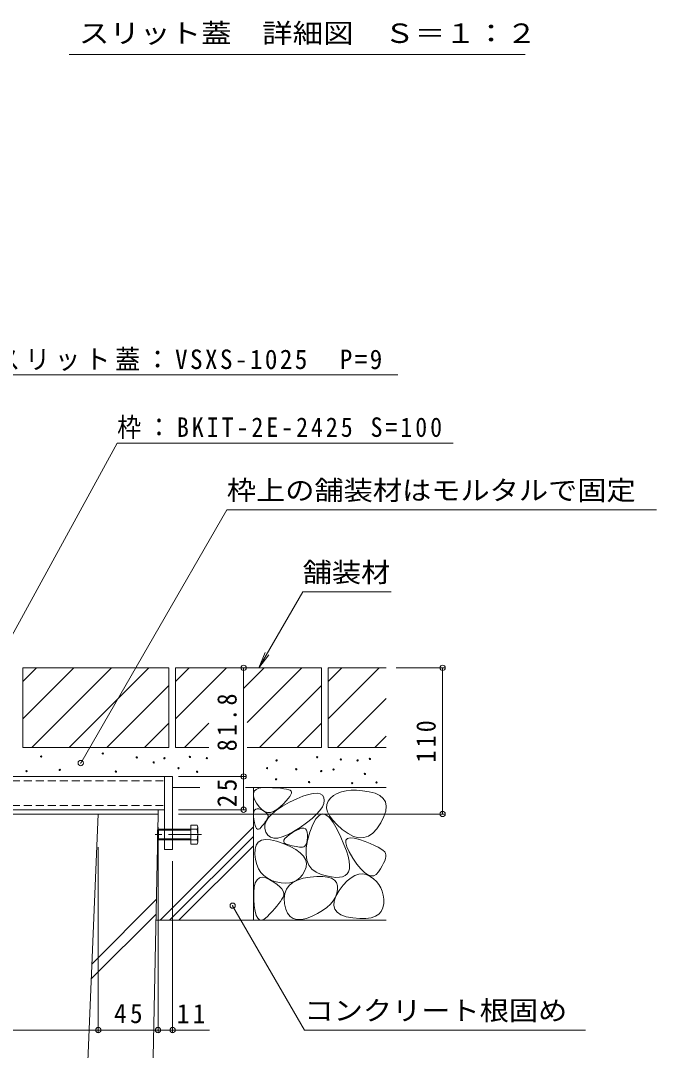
# Model space of a CAD drawing. Units: millimetres at full size, sheet at 1:5, with parts at other scales. Extents: x -1763 to 1942, y -1329 to 1372.
# Drawn here: x 976 to 1455, y -773 to 2 of the extents above; entities that cross this region are included whole.
import ezdxf
from ezdxf.enums import TextEntityAlignment as Align

# ---------------------------------------------------------------- set-up
doc = ezdxf.new("R2010")
doc.units = ezdxf.units.MM
doc.header["$LTSCALE"] = 5
doc.header["$PDMODE"] = 32
doc.header["$PDSIZE"] = 4
doc.linetypes.add('CHAIN1', pattern=[8, 5, -1, 1, -1])
doc.linetypes.add('DASHED1', pattern=[1.8, 1.2, -0.6])
for name, color, linetype, lineweight in [('4-0_OUTLINE-0', 7, 'Continuous', 9), ('4-4_0108_天井情報・�', 7, 'Continuous', 9), ('4-5_0055_アルミ建具_', 7, 'Continuous', 9), ('4-E_10ﾎﾞﾙﾄ__2', 2, 'Continuous', 9), ('4-F_10ﾎﾞﾙﾄ__1', 6, 'Continuous', 9), ('D-5_0242_', 4, 'Continuous', 9)]:
    doc.layers.add(name, color=color, linetype=linetype, lineweight=lineweight)
doc.styles.add('ＭＳ ゴシック', font='')
doc.styles.get('ＭＳ ゴシック').set_extended_font_data('MS Gothic')

msp = doc.modelspace()

# ---------------------------------------------------------------- linework, layer by layer
at = {"layer": '4-0_OUTLINE-0', "linetype": 'DASHED1'}
for p, q in [((744.417, -569.969), (1084.417, -569.969)), ((744.417, -588.569), (1084.417, -588.569))]:
    msp.add_line(p, q, dxfattribs=at)
at = {"layer": '4-0_OUTLINE-0'}
for p, q in [((855.317, -566.769), (1084.417, -566.769)), ((1090.417, -566.769), (1084.417, -566.769)), ((1084.417, -566.769), (1084.417, -621.769)), ((859.317, -591.769), (1084.417, -591.769)), ((859.317, -594.969), (1079.417, -594.969)), ((1079.417, -594.969), (1079.417, -591.769))]:
    msp.add_line(p, q, dxfattribs=at)
at = {"layer": '4-0_OUTLINE-0', "color": 2}
for p, q in [((1104.107, -603.269), (1104.107, -617.669)), ((1108.807, -603.269), (1104.107, -603.269)), ((1079.807, -606.469), (1079.107, -607.169)), ((1079.107, -607.169), (1079.107, -613.769)), ((1084.417, -607.169), (1079.107, -607.169)), ((1079.807, -606.469), (1079.807, -614.469)), ((1084.417, -606.469), (1079.807, -606.469)), ((1108.807, -606.469), (1090.417, -606.469)), ((1104.107, -607.169), (1090.417, -607.169)), ((1109.407, -616.333), (1109.407, -605.133)), ((1079.107, -613.769), (1079.807, -614.469)), ((1079.107, -613.769), (1084.417, -613.769)), ((1079.807, -614.469), (1084.417, -614.469)), ((1090.417, -613.769), (1104.107, -613.769)), ((1090.417, -614.469), (1108.807, -614.469)), ((1104.107, -617.669), (1108.807, -617.669))]:
    msp.add_line(p, q, dxfattribs=at)
at = {"layer": '4-0_OUTLINE-0', "color": 2, "linetype": 'CHAIN1'}
msp.add_line((1112.191, -610.469), (1076.391, -610.469), dxfattribs=at)
at = {"layer": '4-0_OUTLINE-0', "color": 2, "linetype": 'DASHED1'}
for p, q in [((1084.417, -606.469), (1090.417, -606.469)), ((1084.417, -607.169), (1090.417, -607.169)), ((1084.417, -613.769), (1090.417, -613.769)), ((1084.417, -614.469), (1090.417, -614.469))]:
    msp.add_line(p, q, dxfattribs=at)
at = {"layer": '4-0_OUTLINE-0'}
msp.add_lwpolyline([(1084.417, -621.769), (1090.417, -621.769), (1090.417, -566.769)], dxfattribs=at)
at = {"layer": '4-0_OUTLINE-0', "color": 2}
for centre, radius, start, end in [((1107.032, -604.869), 2.39, 317.9749, 42.0251), ((1095.999, -610.469), 13.418, 342.65606, 17.34394), ((1107.032, -616.069), 2.39, 317.9749, 42.0251)]:
    msp.add_arc(centre, radius, start, end, dxfattribs=at)
at = {"layer": '4-4_0108_天井情報・�'}
for p, q in [((1143.864, -484.969), (1143.864, -566.769)), ((1295.281, -484.969), (1258.905, -484.969)), ((1293.781, -484.969), (1293.781, -594.969)), ((1145.364, -566.769), (1094.861, -566.769)), ((1143.864, -566.769), (1143.864, -591.769)), ((1145.364, -591.769), (1094.861, -591.769)), ((1295.281, -594.969), (1094.861, -594.969)), ((1079.417, -759.102), (1079.417, -604.969)), ((1034.417, -759.102), (1034.417, -619.969)), ((1090.417, -759.102), (1090.417, -630.469)), ((794.417, -757.602), (1034.417, -757.602)), ((1034.417, -757.602), (1079.417, -757.602))]:
    msp.add_line(p, q, dxfattribs=at)
msp.add_lwpolyline([(1079.417, -757.602), (1090.417, -757.602), (1118.307, -757.602)], dxfattribs=at)
for p in [(1143.864, -484.969), (1293.781, -484.969), (1143.864, -566.769), (1143.864, -591.769), (1293.781, -594.969), (1034.417, -757.602), (1079.417, -757.602), (1090.417, -757.602)]:
    msp.add_point(p, dxfattribs=at)
at = {"layer": '4-5_0055_アルミ建具_'}
for p, q in [((897.496, -591.769), (1048.659, -315.707)), ((1048.659, -315.707), (1301.803, -315.707)), ((1021.223, -556.588), (1131.24, -366.034)), ((1131.24, -366.034), (1454.817, -366.034)), ((1155.37, -484.969), (1188.376, -427.801)), ((1188.376, -427.801), (1254.952, -427.801)), ((1155.37, -484.969), (1160.153, -473.421)), ((1155.37, -484.969), (1162.979, -475.052)), ((1135.637, -663.965), (1189.716, -757.634)), ((1189.716, -757.634), (1401.501, -757.634))]:
    msp.add_line(p, q, dxfattribs=at)
msp.add_lwpolyline([(829.317, -484.969), (956.595, -264.517), (1260.032, -264.517)], dxfattribs=at)
for p in [(1021.223, -556.588), (1135.637, -663.965)]:
    msp.add_point(p, dxfattribs=at)
at = {"layer": '4-E_10ﾎﾞﾙﾄ__2'}
for p, q in [((1087.617, -484.969), (977.617, -484.969)), ((977.617, -495.116), (987.764, -484.969)), ((1016.048, -484.969), (977.617, -523.401)), ((977.617, -484.969), (977.617, -544.969)), ((1044.333, -484.969), (984.333, -544.969)), ((1012.617, -544.969), (1072.617, -484.969)), ((1087.617, -484.969), (1087.617, -544.969)), ((1202.617, -484.969), (1092.617, -484.969)), ((1092.617, -495.116), (1102.764, -484.969)), ((1092.617, -523.401), (1131.048, -484.969)), ((1092.617, -484.969), (1092.617, -544.969)), ((1144.037, -500.265), (1159.333, -484.969)), ((1146.556, -526.03), (1187.617, -484.969)), ((1202.617, -484.969), (1202.617, -544.969)), ((1246.048, -484.969), (1207.617, -523.401)), ((1217.764, -484.969), (1207.617, -495.116)), ((1207.617, -484.969), (1207.617, -544.969)), ((1251.217, -484.969), (1207.617, -484.969)), ((1040.901, -544.969), (1087.617, -498.253)), ((1155.901, -544.969), (1202.617, -498.253)), ((1251.217, -508.085), (1214.333, -544.969)), ((1069.186, -544.969), (1087.617, -526.538)), ((1099.333, -544.969), (1117.741, -526.561)), ((1184.186, -544.969), (1202.617, -526.538)), ((1242.617, -544.969), (1251.217, -536.369)), ((1087.617, -544.969), (977.617, -544.969)), ((1092.617, -544.969), (1117.741, -544.969)), ((1146.556, -544.969), (1202.617, -544.969)), ((1251.217, -544.969), (1207.617, -544.969)), ((1090.417, -574.969), (1111.033, -574.969)), ((1145.262, -574.969), (1251.217, -574.969)), ((1151.217, -574.969), (1151.217, -674.969)), ((1080.98, -674.969), (1151.217, -604.733)), ((1088.051, -674.969), (1151.217, -611.804)), ((1095.123, -674.969), (1151.217, -618.875)), ((1077.817, -674.969), (1251.217, -674.969))]:
    msp.add_line(p, q, dxfattribs=at)
for points in [[(1179.739, -577.667), (1180.063, -578.334), (1180, -579.235), (1179.55, -580.37), (1178.712, -581.739), (1177.486, -583.34), (1175.872, -585.176), (1173.871, -587.244), (1171.483, -589.547), (1168.944, -591.622), (1166.493, -593.011), (1164.13, -593.712), (1161.854, -593.726), (1159.666, -593.053), (1157.565, -591.693), (1155.552, -589.646), (1153.627, -586.912), (1152.109, -584.033), (1151.32, -581.552), (1151.26, -579.47), (1151.928, -577.786), (1153.324, -576.5), (1155.448, -575.612), (1158.301, -575.123), (1161.883, -575.032), (1165.614, -575.167), (1168.917, -575.358), (1171.792, -575.605), (1174.238, -575.906), (1176.256, -576.263), (1177.845, -576.676), (1179.006, -577.144)], [(1204.269, -582.585), (1204.663, -584.711), (1204.308, -587.031), (1203.205, -589.546), (1201.353, -592.257), (1198.753, -595.162), (1195.404, -598.263), (1191.307, -601.559), (1186.461, -605.049), (1181.491, -608.244), (1177.02, -610.653), (1173.049, -612.276), (1169.577, -613.113), (1166.605, -613.164), (1164.132, -612.429), (1162.159, -610.908), (1160.685, -608.601), (1159.892, -605.887), (1159.962, -603.147), (1160.894, -600.38), (1162.689, -597.585), (1165.346, -594.763), (1168.866, -591.915), (1173.248, -589.04), (1178.493, -586.137), (1183.862, -583.53), (1188.618, -581.541), (1192.76, -580.17), (1196.289, -579.417), (1199.204, -579.282), (1201.506, -579.765), (1203.194, -580.866)], [(1218.189, -606.585), (1222.528, -609.752), (1226.664, -611.838), (1230.598, -612.842), (1234.329, -612.765), (1237.858, -611.606), (1241.184, -609.366), (1244.308, -606.044), (1247.229, -601.641), (1249.558, -596.948), (1250.904, -592.758), (1251.268, -589.07), (1250.649, -585.885), (1249.048, -583.202), (1246.464, -581.022), (1242.898, -579.344), (1238.349, -578.169), (1233.485, -577.438), (1228.974, -577.092), (1224.815, -577.132), (1221.009, -577.557), (1217.555, -578.368), (1214.454, -579.564), (1211.705, -581.146), (1209.309, -583.113), (1207.505, -585.37), (1206.534, -587.82), (1206.395, -590.464), (1207.089, -593.301), (1208.615, -596.332), (1210.974, -599.556), (1214.165, -602.974)], [(1162.125, -597.582), (1161.769, -598.343), (1161.331, -599.156), (1160.81, -600.02), (1160.207, -600.934), (1159.52, -601.9), (1158.751, -602.918), (1157.899, -603.986), (1156.964, -605.105), (1156.027, -606.015), (1155.167, -606.454), (1154.384, -606.422), (1153.679, -605.92), (1153.051, -604.947), (1152.5, -603.503), (1152.027, -601.588), (1151.631, -599.203), (1151.399, -596.792), (1151.418, -594.802), (1151.687, -593.231), (1152.207, -592.081), (1152.978, -591.35), (1153.999, -591.04), (1155.27, -591.15), (1156.792, -591.68), (1158.317, -592.419), (1159.596, -593.158), (1160.631, -593.897), (1161.42, -594.635), (1161.964, -595.373), (1162.263, -596.11), (1162.316, -596.846)], [(1222.997, -638.441), (1223.619, -636.338), (1223.756, -633.701), (1223.409, -630.53), (1222.577, -626.825), (1221.261, -622.586), (1219.46, -617.813), (1217.175, -612.506), (1214.405, -606.665), (1211.447, -601.351), (1208.597, -597.626), (1205.855, -595.489), (1203.221, -594.941), (1200.695, -595.981), (1198.277, -598.61), (1195.967, -602.827), (1193.765, -608.633), (1192.02, -614.904), (1191.08, -620.519), (1190.946, -625.476), (1191.617, -629.777), (1193.094, -633.42), (1195.376, -636.407), (1198.464, -638.736), (1202.357, -640.409), (1206.439, -641.554), (1210.091, -642.302), (1213.315, -642.652), (1216.109, -642.605), (1218.475, -642.16), (1220.411, -641.318), (1221.919, -640.078)], [(1188.193, -619.874), (1187.143, -619.874), (1185.991, -619.806), (1184.737, -619.673), (1183.382, -619.472), (1181.925, -619.204), (1180.366, -618.87), (1178.706, -618.469), (1176.944, -618.002), (1175.418, -617.42), (1174.467, -616.678), (1174.089, -615.774), (1174.286, -614.71), (1175.056, -613.485), (1176.401, -612.098), (1178.32, -610.551), (1180.814, -608.842), (1183.422, -607.306), (1185.687, -606.276), (1187.608, -605.751), (1189.186, -605.733), (1190.421, -606.22), (1191.312, -607.212), (1191.859, -608.711), (1192.063, -610.715), (1192.03, -612.833), (1191.869, -614.673), (1191.579, -616.235), (1191.159, -617.518), (1190.611, -618.524), (1189.934, -619.252), (1189.128, -619.702)], [(1189.869, -637.881), (1188.169, -640.645), (1186.191, -642.912), (1183.933, -644.683), (1181.397, -645.957), (1178.581, -646.735), (1175.487, -647.016), (1172.113, -646.801), (1168.461, -646.089), (1164.892, -644.924), (1161.768, -643.35), (1159.09, -641.366), (1156.857, -638.973), (1155.07, -636.17), (1153.728, -632.958), (1152.832, -629.336), (1152.381, -625.305), (1152.516, -621.47), (1153.377, -618.438), (1154.964, -616.208), (1157.277, -614.781), (1160.316, -614.156), (1164.081, -614.334), (1168.572, -615.314), (1173.789, -617.097), (1178.923, -619.333), (1183.164, -621.672), (1186.513, -624.115), (1188.969, -626.661), (1190.533, -629.311), (1191.204, -632.064), (1190.983, -634.921)], [(1250.74, -624.598), (1250.963, -625.741), (1250.936, -627.055), (1250.66, -628.541), (1250.134, -630.198), (1249.359, -632.026), (1248.334, -634.025), (1247.059, -636.195), (1245.536, -638.536), (1243.789, -640.498), (1241.847, -641.528), (1239.708, -641.627), (1237.374, -640.796), (1234.844, -639.033), (1232.118, -636.339), (1229.196, -632.714), (1226.078, -628.158), (1223.345, -623.546), (1221.579, -619.755), (1220.78, -616.783), (1220.947, -614.631), (1222.081, -613.298), (1224.181, -612.786), (1227.249, -613.093), (1231.282, -614.22), (1235.538, -615.727), (1239.274, -617.174), (1242.488, -618.561), (1245.181, -619.888), (1247.352, -621.156), (1249.003, -622.363), (1250.132, -623.511)], [(1173.586, -657.629), (1172.71, -659.144), (1171.653, -660.751), (1170.415, -662.449), (1168.996, -664.238), (1167.396, -666.118), (1165.615, -668.089), (1163.652, -670.152), (1161.509, -672.305), (1159.398, -674.023), (1157.534, -674.778), (1155.915, -674.57), (1154.542, -673.399), (1153.416, -671.265), (1152.536, -668.169), (1151.901, -664.109), (1151.513, -659.087), (1151.47, -654.042), (1151.87, -649.914), (1152.714, -646.704), (1154.002, -644.411), (1155.733, -643.035), (1157.908, -642.576), (1160.527, -643.035), (1163.59, -644.411), (1166.62, -646.222), (1169.141, -647.988), (1171.154, -649.709), (1172.658, -651.384), (1173.653, -653.014), (1174.139, -654.598), (1174.117, -656.136)], [(1214.677, -651.721), (1214.094, -654.67), (1212.99, -657.498), (1211.365, -660.203), (1209.218, -662.786), (1206.551, -665.246), (1203.363, -667.584), (1199.653, -669.8), (1195.423, -671.894), (1191.17, -673.527), (1187.391, -674.362), (1184.088, -674.397), (1181.26, -673.634), (1178.907, -672.071), (1177.029, -669.71), (1175.626, -666.55), (1174.699, -662.591), (1174.396, -658.462), (1174.867, -654.793), (1176.113, -651.582), (1178.132, -648.831), (1180.926, -646.539), (1184.494, -644.706), (1188.836, -643.332), (1193.953, -642.418), (1199.092, -641.964), (1203.503, -641.972), (1207.186, -642.442), (1210.141, -643.374), (1212.367, -644.767), (1213.865, -646.623), (1214.635, -648.941)], [(1249.389, -662.457), (1248.838, -665.617), (1247.616, -668.259), (1245.724, -670.381), (1243.161, -671.985), (1239.928, -673.069), (1236.024, -673.635), (1231.45, -673.682), (1226.205, -673.209), (1221.162, -672.248), (1217.193, -670.827), (1214.298, -668.948), (1212.477, -666.609), (1211.73, -663.811), (1212.057, -660.555), (1213.458, -656.84), (1215.933, -652.665), (1218.931, -648.643), (1221.9, -645.387), (1224.841, -642.895), (1227.753, -641.169), (1230.637, -640.208), (1233.492, -640.011), (1236.319, -640.58), (1239.117, -641.913), (1241.713, -643.736), (1243.935, -645.771), (1245.781, -648.019), (1247.253, -650.481), (1248.349, -653.156), (1249.071, -656.043), (1249.417, -659.144)]]:
    msp.add_lwpolyline(points, close=True, dxfattribs=at)
at = {"layer": '4-E_10ﾎﾞﾙﾄ__2', "color": 7}
for centre in [(1037.812, -549.415), (991.306, -551.69), (1063.363, -552.319), (1076.139, -556.093), (1084.21, -553.006), (1103.42, -551.958), (1116.169, -552.831), (1168.763, -554.642), (1199.287, -552.278), (1217.1, -553.85), (1229.739, -554.642), (1239.03, -553.48), (980.466, -562.723), (1005.437, -561.755), (1047.684, -563.062), (1094.863, -560.515), (1108.834, -563.135), (1161.504, -560.449), (1183.572, -561.32), (1202.325, -562.639), (1211.617, -561.477), (1235.256, -564.804), (1168.376, -568.869), (1193.175, -570.964), (1225.674, -571.773), (1243.994, -571.139)]:
    msp.add_circle(centre, 0.5, dxfattribs=at)
at = {"layer": '4-F_10ﾎﾞﾙﾄ__1'}
for p, q in [((1026.414, -787.051), (1034.417, -594.969)), ((1034.417, -594.969), (1079.417, -594.969)), ((1079.417, -594.969), (1074.417, -844.969)), ((1029.715, -707.828), (1078.128, -659.414)), ((1029.253, -718.895), (1077.912, -670.237))]:
    msp.add_line(p, q, dxfattribs=at)
at = {"layer": 'D-5_0242_', "color": 7}
msp.add_line((1356.078, -23.379), (1012.599, -23.379), dxfattribs=at)

# ---------------------------------------------------------------- texts
at = {"layer": '4-4_0108_天井情報・�', "color": 2, "char_height": 14.66, "attachment_point": 7, "rotation": 90, "style": 'ＭＳ ゴシック'}
for s, insert in [('\\T1.28;\\W0.9;81.8', (1138.864, -547.744)), ('\\T1.27;\\W0.9;110', (1288.781, -556.219)), ('\\T1.27;\\W0.95;25', (1138.864, -589.894))]:
    msp.add_mtext(s, dxfattribs=dict(at, insert=insert))
at = {"layer": '4-4_0108_天井情報・�', "color": 2, "char_height": 14.66, "attachment_point": 7, "style": 'ＭＳ ゴシック'}
for s, insert in [('\\T1.27;\\W0.95;45', (1046.292, -752.602)), ('\\T1.27;\\W0.95;11', (1093.56, -752.602))]:
    msp.add_mtext(s, dxfattribs=dict(at, insert=insert))
at = {"layer": '4-5_0055_アルミ建具_', "color": 2, "style": 'ＭＳ ゴシック', "width": 1.1}
for s, p in [('枠上の舗装材はモルタルで固定', (1131.24, -363.034)), ('舗装材', (1188.376, -424.801)), ('コンクリート根固め', (1189.716, -754.634))]:
    msp.add_text(s, height=14.66, dxfattribs=at).set_placement(p, align=Align.BOTTOM_LEFT)
at = {"layer": '4-5_0055_アルミ建具_', "color": 2, "char_height": 14.66, "attachment_point": 7, "style": 'ＭＳ ゴシック'}
for s, insert in [('\\T1.19;\\W0.95;スリット蓋：VSXS-1025\u3000P=9', (956.595, -261.517)), ('\\T1.25;\\W0.9;枠：BKIT-2E-2425\\~S=100', (1048.659, -312.707))]:
    msp.add_mtext(s, dxfattribs=dict(at, insert=insert))
at = {"layer": 'D-5_0242_', "color": 2, "style": 'ＭＳ ゴシック', "width": 1.15}
msp.add_text('スリット蓋\u3000詳細図\u3000Ｓ＝１：２', height=14.66, dxfattribs=at).set_placement((1019.828, -18.989), align=Align.BOTTOM_LEFT)

doc.saveas('drawing.dxf')
